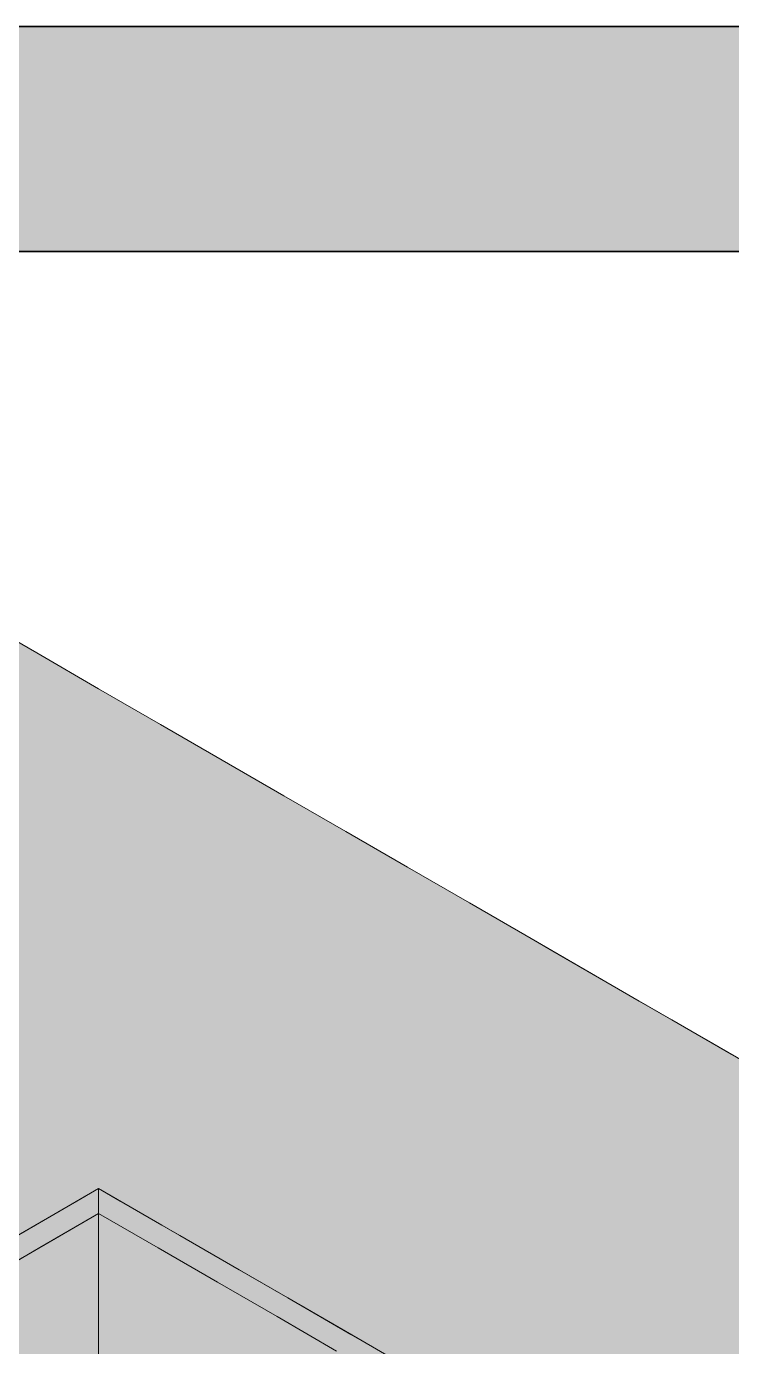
# Model space of a CAD drawing. Header units: metres. Extents: x 349021 to 349543, y 9281040 to 9281959.
# Drawn here: x 349203.216 to 349203.498, y 9281044.882 to 9281045.41 of the extents above; entities that cross this region are included whole.
import ezdxf

# ---------------------------------------------------------------- set-up
doc = ezdxf.new("R2010")
doc.units = ezdxf.units.M
doc.header["$LTSCALE"] = 0.25
for name, color, linetype, lineweight in [('ISO-3D', 7, 'CONTINUOUS', 13), ('ISO-3D-ARISTAS', 250, 'CONTINUOUS', 13), ('PANEL-FONDO', 5, 'CONTINUOUS', 13)]:
    doc.layers.add(name, color=color, linetype=linetype, lineweight=lineweight)
doc.layers.add('PANEL', color=5, linetype='CONTINUOUS', lineweight=35, true_color=0x1f4e79)

msp = doc.modelspace()

# ---------------------------------------------------------------- linework, layer by layer
at = {"layer": 'ISO-3D', "true_color": 0xb0aea8}
for points in [[(349203.22026, 9281045.15929), (349203.19551, 9281045.145), (349203.19551, 9281045.17357), (349203.17077, 9281045.15929)], [(349203.245, 9281045.145), (349203.22026, 9281045.13071), (349203.22026, 9281045.15929), (349203.19551, 9281045.145)], [(349203.22026, 9281045.13071), (349203.19551, 9281045.11643), (349203.19551, 9281045.145), (349203.17077, 9281045.13071)], [(349203.26974, 9281045.13071), (349203.245, 9281045.11643), (349203.245, 9281045.145), (349203.22026, 9281045.13071)], [(349203.245, 9281045.11643), (349203.22026, 9281045.10214), (349203.22026, 9281045.13071), (349203.19551, 9281045.11643)], [(349203.29449, 9281045.11643), (349203.26974, 9281045.10214), (349203.26974, 9281045.13071), (349203.245, 9281045.11643)], [(349203.22026, 9281045.10214), (349203.19551, 9281045.08786), (349203.19551, 9281045.11643), (349203.17077, 9281045.10214)], [(349203.26974, 9281045.10214), (349203.245, 9281045.08786), (349203.245, 9281045.11643), (349203.22026, 9281045.10214)], [(349203.31923, 9281045.10214), (349203.29449, 9281045.08786), (349203.29449, 9281045.11643), (349203.26974, 9281045.10214)], [(349203.245, 9281045.08786), (349203.22026, 9281045.07357), (349203.22026, 9281045.10214), (349203.19551, 9281045.08786)], [(349203.29449, 9281045.08786), (349203.26974, 9281045.07357), (349203.26974, 9281045.10214), (349203.245, 9281045.08786)], [(349203.34397, 9281045.08786), (349203.31923, 9281045.07357), (349203.31923, 9281045.10214), (349203.29449, 9281045.08786)], [(349203.22026, 9281045.07357), (349203.19551, 9281045.05929), (349203.19551, 9281045.08786), (349203.17077, 9281045.07357)], [(349203.26974, 9281045.07357), (349203.245, 9281045.05929), (349203.245, 9281045.08786), (349203.22026, 9281045.07357)], [(349203.31923, 9281045.07357), (349203.29449, 9281045.05929), (349203.29449, 9281045.08786), (349203.26974, 9281045.07357)], [(349203.36872, 9281045.07357), (349203.34397, 9281045.05929), (349203.34397, 9281045.08786), (349203.31923, 9281045.07357)], [(349203.245, 9281045.05929), (349203.22026, 9281045.045), (349203.22026, 9281045.07357), (349203.19551, 9281045.05929)], [(349203.29449, 9281045.05929), (349203.26974, 9281045.045), (349203.26974, 9281045.07357), (349203.245, 9281045.05929)], [(349203.34397, 9281045.05929), (349203.31923, 9281045.045), (349203.31923, 9281045.07357), (349203.29449, 9281045.05929)], [(349203.39346, 9281045.05929), (349203.36872, 9281045.045), (349203.36872, 9281045.07357), (349203.34397, 9281045.05929)], [(349203.22026, 9281045.045), (349203.19551, 9281045.03071), (349203.19551, 9281045.05929), (349203.17077, 9281045.045)], [(349203.26974, 9281045.045), (349203.245, 9281045.03071), (349203.245, 9281045.05929), (349203.22026, 9281045.045)], [(349203.31923, 9281045.045), (349203.29449, 9281045.03071), (349203.29449, 9281045.05929), (349203.26974, 9281045.045)], [(349203.36872, 9281045.045), (349203.34397, 9281045.03071), (349203.34397, 9281045.05929), (349203.31923, 9281045.045)], [(349203.41821, 9281045.045), (349203.39346, 9281045.03071), (349203.39346, 9281045.05929), (349203.36872, 9281045.045)], [(349203.245, 9281045.03071), (349203.22026, 9281045.01643), (349203.22026, 9281045.045), (349203.19551, 9281045.03071)], [(349203.29449, 9281045.03071), (349203.26974, 9281045.01643), (349203.26974, 9281045.045), (349203.245, 9281045.03071)], [(349203.34397, 9281045.03071), (349203.31923, 9281045.01643), (349203.31923, 9281045.045), (349203.29449, 9281045.03071)], [(349203.39346, 9281045.03071), (349203.36872, 9281045.01643), (349203.36872, 9281045.045), (349203.34397, 9281045.03071)], [(349203.42687, 9281045.04), (349203.40212, 9281045.02571), (349203.41821, 9281045.045), (349203.39346, 9281045.03071)], [(349203.45068, 9281045.02625), (349203.42594, 9281045.01196), (349203.42687, 9281045.04), (349203.40212, 9281045.02571)], [(349203.22026, 9281045.01643), (349203.19551, 9281045.00214), (349203.19551, 9281045.03071), (349203.17077, 9281045.01643)], [(349203.26974, 9281045.01643), (349203.245, 9281045.00214), (349203.245, 9281045.03071), (349203.22026, 9281045.01643)], [(349203.31923, 9281045.01643), (349203.29449, 9281045.00214), (349203.29449, 9281045.03071), (349203.26974, 9281045.01643)], [(349203.36872, 9281045.01643), (349203.34397, 9281045.00214), (349203.34397, 9281045.03071), (349203.31923, 9281045.01643)], [(349203.40212, 9281045.02571), (349203.37738, 9281045.01143), (349203.39346, 9281045.03071), (349203.36872, 9281045.01643)], [(349203.42594, 9281045.01196), (349203.40119, 9281044.99768), (349203.40212, 9281045.02571), (349203.37738, 9281045.01143)], [(349203.4745, 9281045.0125), (349203.44975, 9281044.99821), (349203.45068, 9281045.02625), (349203.42594, 9281045.01196)], [(349203.245, 9281045.00214), (349203.22026, 9281044.98786), (349203.22026, 9281045.01643), (349203.19551, 9281045.00214)], [(349203.29449, 9281045.00214), (349203.26974, 9281044.98786), (349203.26974, 9281045.01643), (349203.245, 9281045.00214)], [(349203.34397, 9281045.00214), (349203.31923, 9281044.98786), (349203.31923, 9281045.01643), (349203.29449, 9281045.00214)], [(349203.37738, 9281045.01143), (349203.35263, 9281044.99714), (349203.36872, 9281045.01643), (349203.34397, 9281045.00214)], [(349203.40119, 9281044.99768), (349203.37645, 9281044.98339), (349203.37738, 9281045.01143), (349203.35263, 9281044.99714)], [(349203.44975, 9281044.99821), (349203.42501, 9281044.98393), (349203.42594, 9281045.01196), (349203.40119, 9281044.99768)], [(349203.49831, 9281044.99875), (349203.47357, 9281044.98446), (349203.4745, 9281045.0125), (349203.44975, 9281044.99821)], [(349203.22026, 9281044.98786), (349203.19551, 9281044.97357), (349203.19551, 9281045.00214), (349203.17077, 9281044.98786)], [(349203.26974, 9281044.98786), (349203.245, 9281044.97357), (349203.245, 9281045.00214), (349203.22026, 9281044.98786)], [(349203.31923, 9281044.98786), (349203.29449, 9281044.97357), (349203.29449, 9281045.00214), (349203.26974, 9281044.98786)], [(349203.35263, 9281044.99714), (349203.32789, 9281044.98286), (349203.34397, 9281045.00214), (349203.31923, 9281044.98786)], [(349203.47357, 9281044.98446), (349203.44883, 9281044.97018), (349203.44975, 9281044.99821), (349203.42501, 9281044.98393)], [(349203.52213, 9281044.985), (349203.49738, 9281044.97071), (349203.49831, 9281044.99875), (349203.47357, 9281044.98446)], [(349203.37645, 9281044.98339), (349203.35171, 9281044.96911), (349203.35263, 9281044.99714), (349203.32789, 9281044.98286)], [(349203.42501, 9281044.98393), (349203.40027, 9281044.96964), (349203.40119, 9281044.99768), (349203.37645, 9281044.98339)], [(349203.245, 9281044.97357), (349203.22026, 9281044.95929), (349203.22026, 9281044.98786), (349203.19551, 9281044.97357)], [(349203.29449, 9281044.97357), (349203.26974, 9281044.95929), (349203.26974, 9281044.98786), (349203.245, 9281044.97357)], [(349203.32789, 9281044.98286), (349203.30315, 9281044.96857), (349203.31923, 9281044.98786), (349203.29449, 9281044.97357)], [(349203.35171, 9281044.96911), (349203.32696, 9281044.95482), (349203.32789, 9281044.98286), (349203.30315, 9281044.96857)], [(349203.40027, 9281044.96964), (349203.37552, 9281044.95536), (349203.37645, 9281044.98339), (349203.35171, 9281044.96911)], [(349203.44883, 9281044.97018), (349203.42408, 9281044.95589), (349203.42501, 9281044.98393), (349203.40027, 9281044.96964)], [(349203.49738, 9281044.97071), (349203.47264, 9281044.95643), (349203.47357, 9281044.98446), (349203.44883, 9281044.97018)], [(349203.54811, 9281044.97), (349203.52337, 9281044.95571), (349203.52213, 9281044.985), (349203.49738, 9281044.97071)], [(349203.22026, 9281044.95929), (349203.2116, 9281044.95429), (349203.19551, 9281044.97357), (349203.18685, 9281044.96857)], [(349203.26974, 9281044.95929), (349203.245, 9281044.945), (349203.245, 9281044.97357), (349203.22026, 9281044.95929)], [(349203.30315, 9281044.96857), (349203.2784, 9281044.95429), (349203.29449, 9281044.97357), (349203.26974, 9281044.95929)], [(349203.32696, 9281044.95482), (349203.30222, 9281044.94054), (349203.30315, 9281044.96857), (349203.2784, 9281044.95429)], [(349203.37552, 9281044.95536), (349203.35078, 9281044.94107), (349203.35171, 9281044.96911), (349203.32696, 9281044.95482)], [(349203.42408, 9281044.95589), (349203.39934, 9281044.94161), (349203.40027, 9281044.96964), (349203.37552, 9281044.95536)], [(349203.47264, 9281044.95643), (349203.4479, 9281044.94214), (349203.44883, 9281044.97018), (349203.42408, 9281044.95589)], [(349203.52337, 9281044.95571), (349203.49862, 9281044.94143), (349203.49738, 9281044.97071), (349203.47264, 9281044.95643)], [(349203.245, 9281044.945), (349203.23634, 9281044.94), (349203.22026, 9281044.95929), (349203.2116, 9281044.95429)], [(349203.2784, 9281044.95429), (349203.25366, 9281044.94), (349203.26974, 9281044.95929), (349203.245, 9281044.945)], [(349203.4479, 9281044.94214), (349203.42315, 9281044.92786), (349203.42408, 9281044.95589), (349203.39934, 9281044.94161)], [(349203.49862, 9281044.94143), (349203.47388, 9281044.92714), (349203.47264, 9281044.95643), (349203.4479, 9281044.94214)], [(349203.23634, 9281044.94), (349203.21276, 9281044.92639), (349203.2116, 9281044.95429), (349203.18802, 9281044.94067)], [(349203.30222, 9281044.94054), (349203.27748, 9281044.92625), (349203.2784, 9281044.95429), (349203.25366, 9281044.94)], [(349203.35078, 9281044.94107), (349203.32604, 9281044.92679), (349203.32696, 9281044.95482), (349203.30222, 9281044.94054)], [(349203.39934, 9281044.94161), (349203.37459, 9281044.92732), (349203.37552, 9281044.95536), (349203.35078, 9281044.94107)], [(349203.32604, 9281044.92679), (349203.30129, 9281044.9125), (349203.30222, 9281044.94054), (349203.27748, 9281044.92625)], [(349203.37459, 9281044.92732), (349203.34985, 9281044.91304), (349203.35078, 9281044.94107), (349203.32604, 9281044.92679)], [(349203.42315, 9281044.92786), (349203.39841, 9281044.91357), (349203.39934, 9281044.94161), (349203.37459, 9281044.92732)], [(349203.47388, 9281044.92714), (349203.44913, 9281044.91286), (349203.4479, 9281044.94214), (349203.42315, 9281044.92786)], [(349203.5246, 9281044.92643), (349203.49986, 9281044.91214), (349203.49862, 9281044.94143), (349203.47388, 9281044.92714)], [(349203.34985, 9281044.91304), (349203.32511, 9281044.89875), (349203.32604, 9281044.92679), (349203.30129, 9281044.9125)], [(349203.39841, 9281044.91357), (349203.37367, 9281044.89929), (349203.37459, 9281044.92732), (349203.34985, 9281044.91304)], [(349203.44913, 9281044.91286), (349203.42439, 9281044.89857), (349203.42315, 9281044.92786), (349203.39841, 9281044.91357)], [(349203.49986, 9281044.91214), (349203.47512, 9281044.89786), (349203.47388, 9281044.92714), (349203.44913, 9281044.91286)], [(349203.42439, 9281044.89857), (349203.39965, 9281044.88429), (349203.39841, 9281044.91357), (349203.37367, 9281044.89929)], [(349203.37367, 9281044.89929), (349203.34892, 9281044.885), (349203.34985, 9281044.91304), (349203.32511, 9281044.89875)], [(349203.47512, 9281044.89786), (349203.45037, 9281044.88357), (349203.44913, 9281044.91286), (349203.42439, 9281044.89857)], [(349203.5244, 9281044.89798), (349203.49965, 9281044.88369), (349203.49986, 9281044.91214), (349203.47512, 9281044.89786)], [(349203.39965, 9281044.88429), (349203.3749, 9281044.87), (349203.37367, 9281044.89929), (349203.34892, 9281044.885)], [(349203.45037, 9281044.88357), (349203.42563, 9281044.86929), (349203.42439, 9281044.89857), (349203.39965, 9281044.88429)], [(349203.49965, 9281044.88369), (349203.47491, 9281044.8694), (349203.47512, 9281044.89786), (349203.45037, 9281044.88357)], [(349203.42563, 9281044.86929), (349203.40088, 9281044.855), (349203.39965, 9281044.88429), (349203.3749, 9281044.87)], [(349203.47491, 9281044.8694), (349203.45017, 9281044.85512), (349203.45037, 9281044.88357), (349203.42563, 9281044.86929)], [(349203.52419, 9281044.86952), (349203.49945, 9281044.85524), (349203.49965, 9281044.88369), (349203.47491, 9281044.8694)]]:
    msp.add_solid(points, dxfattribs=at)
at = {"layer": 'ISO-3D', "true_color": 0x9e9d98}
for points in [[(349203.22026, 9281045.13262), (349203.19551, 9281045.1469), (349203.22026, 9281045.15929), (349203.19551, 9281045.17357)], [(349203.245, 9281045.11833), (349203.22026, 9281045.13262), (349203.245, 9281045.145), (349203.22026, 9281045.15929)], [(349203.22026, 9281045.10595), (349203.19551, 9281045.12024), (349203.22026, 9281045.13262), (349203.19551, 9281045.1469)], [(349203.26974, 9281045.10405), (349203.245, 9281045.11833), (349203.26974, 9281045.13071), (349203.245, 9281045.145)], [(349203.245, 9281045.09167), (349203.22026, 9281045.10595), (349203.245, 9281045.11833), (349203.22026, 9281045.13262)], [(349203.29449, 9281045.08976), (349203.26974, 9281045.10405), (349203.29449, 9281045.11643), (349203.26974, 9281045.13071)], [(349203.22026, 9281045.07929), (349203.19551, 9281045.09357), (349203.22026, 9281045.10595), (349203.19551, 9281045.12024)], [(349203.26974, 9281045.07738), (349203.245, 9281045.09167), (349203.26974, 9281045.10405), (349203.245, 9281045.11833)], [(349203.31923, 9281045.07548), (349203.29449, 9281045.08976), (349203.31923, 9281045.10214), (349203.29449, 9281045.11643)], [(349203.245, 9281045.065), (349203.22026, 9281045.07929), (349203.245, 9281045.09167), (349203.22026, 9281045.10595)], [(349203.29449, 9281045.0631), (349203.26974, 9281045.07738), (349203.29449, 9281045.08976), (349203.26974, 9281045.10405)], [(349203.34397, 9281045.06119), (349203.31923, 9281045.07548), (349203.34397, 9281045.08786), (349203.31923, 9281045.10214)], [(349203.22026, 9281045.05929), (349203.19551, 9281045.07357), (349203.22026, 9281045.07929), (349203.19551, 9281045.09357)], [(349203.26974, 9281045.05071), (349203.245, 9281045.065), (349203.26974, 9281045.07738), (349203.245, 9281045.09167)], [(349203.31923, 9281045.04881), (349203.29449, 9281045.0631), (349203.31923, 9281045.07548), (349203.29449, 9281045.08976)], [(349203.36872, 9281045.0469), (349203.34397, 9281045.06119), (349203.36872, 9281045.07357), (349203.34397, 9281045.08786)], [(349203.245, 9281045.045), (349203.22026, 9281045.05929), (349203.245, 9281045.065), (349203.22026, 9281045.07929)], [(349203.29449, 9281045.03643), (349203.26974, 9281045.05071), (349203.29449, 9281045.0631), (349203.26974, 9281045.07738)], [(349203.22026, 9281045.03034), (349203.19551, 9281045.04462), (349203.22026, 9281045.05929), (349203.19551, 9281045.07357)], [(349203.34397, 9281045.03452), (349203.31923, 9281045.04881), (349203.34397, 9281045.06119), (349203.31923, 9281045.07548)], [(349203.39346, 9281045.03262), (349203.36872, 9281045.0469), (349203.39346, 9281045.05929), (349203.36872, 9281045.07357)], [(349203.26974, 9281045.03071), (349203.245, 9281045.045), (349203.26974, 9281045.05071), (349203.245, 9281045.065)], [(349203.31923, 9281045.02214), (349203.29449, 9281045.03643), (349203.31923, 9281045.04881), (349203.29449, 9281045.0631)], [(349203.36872, 9281045.02024), (349203.34397, 9281045.03452), (349203.36872, 9281045.0469), (349203.34397, 9281045.06119)], [(349203.245, 9281045.01605), (349203.22026, 9281045.03034), (349203.245, 9281045.045), (349203.22026, 9281045.05929)], [(349203.41821, 9281045.01833), (349203.39346, 9281045.03262), (349203.41821, 9281045.045), (349203.39346, 9281045.05929)], [(349203.29449, 9281045.01643), (349203.26974, 9281045.03071), (349203.29449, 9281045.03643), (349203.26974, 9281045.05071)], [(349203.34397, 9281045.00786), (349203.31923, 9281045.02214), (349203.34397, 9281045.03452), (349203.31923, 9281045.04881)], [(349203.39346, 9281045.00595), (349203.36872, 9281045.02024), (349203.39346, 9281045.03262), (349203.36872, 9281045.0469)], [(349203.22026, 9281045.00139), (349203.19551, 9281045.01568), (349203.22026, 9281045.03034), (349203.19551, 9281045.04462)], [(349203.26974, 9281045.00177), (349203.245, 9281045.01605), (349203.26974, 9281045.03071), (349203.245, 9281045.045)], [(349203.43986, 9281045.00583), (349203.41821, 9281045.01833), (349203.43986, 9281045.0325), (349203.41821, 9281045.045)], [(349203.31923, 9281045.00214), (349203.29449, 9281045.01643), (349203.31923, 9281045.02214), (349203.29449, 9281045.03643)], [(349203.245, 9281044.98711), (349203.22026, 9281045.00139), (349203.245, 9281045.01605), (349203.22026, 9281045.03034)], [(349203.29449, 9281044.98748), (349203.26974, 9281045.00177), (349203.29449, 9281045.01643), (349203.26974, 9281045.03071)], [(349203.36872, 9281044.99357), (349203.34397, 9281045.00786), (349203.36872, 9281045.02024), (349203.34397, 9281045.03452)], [(349203.41821, 9281044.99167), (349203.39346, 9281045.00595), (349203.41821, 9281045.01833), (349203.39346, 9281045.03262)], [(349203.46151, 9281044.99333), (349203.43986, 9281045.00583), (349203.46151, 9281045.02), (349203.43986, 9281045.0325)], [(349203.34397, 9281044.98786), (349203.31923, 9281045.00214), (349203.34397, 9281045.00786), (349203.31923, 9281045.02214)], [(349203.39346, 9281044.97929), (349203.36872, 9281044.99357), (349203.39346, 9281045.00595), (349203.36872, 9281045.02024)], [(349203.48749, 9281044.97833), (349203.46151, 9281044.99333), (349203.48749, 9281045.005), (349203.46151, 9281045.02)], [(349203.22026, 9281044.97244), (349203.19551, 9281044.98673), (349203.22026, 9281045.00139), (349203.19551, 9281045.01568)], [(349203.26974, 9281044.97282), (349203.245, 9281044.98711), (349203.26974, 9281045.00177), (349203.245, 9281045.01605)], [(349203.31923, 9281044.9732), (349203.29449, 9281044.98748), (349203.31923, 9281045.00214), (349203.29449, 9281045.01643)], [(349203.43986, 9281044.97917), (349203.41821, 9281044.99167), (349203.43986, 9281045.00583), (349203.41821, 9281045.01833)], [(349203.36872, 9281044.97357), (349203.34397, 9281044.98786), (349203.36872, 9281044.99357), (349203.34397, 9281045.00786)], [(349203.41821, 9281044.965), (349203.39346, 9281044.97929), (349203.41821, 9281044.99167), (349203.39346, 9281045.00595)], [(349203.46151, 9281044.96667), (349203.43986, 9281044.97917), (349203.46151, 9281044.99333), (349203.43986, 9281045.00583)], [(349203.51347, 9281044.96333), (349203.48749, 9281044.97833), (349203.51347, 9281044.99), (349203.48749, 9281045.005)], [(349203.245, 9281044.95816), (349203.22026, 9281044.97244), (349203.245, 9281044.98711), (349203.22026, 9281045.00139)], [(349203.29449, 9281044.95853), (349203.26974, 9281044.97282), (349203.29449, 9281044.98748), (349203.26974, 9281045.00177)], [(349203.34397, 9281044.95891), (349203.31923, 9281044.9732), (349203.34397, 9281044.98786), (349203.31923, 9281045.00214)], [(349203.39346, 9281044.95929), (349203.36872, 9281044.97357), (349203.39346, 9281044.97929), (349203.36872, 9281044.99357)], [(349203.48749, 9281044.95167), (349203.46151, 9281044.96667), (349203.48749, 9281044.97833), (349203.46151, 9281044.99333)], [(349203.31923, 9281044.94425), (349203.29449, 9281044.95853), (349203.31923, 9281044.9732), (349203.29449, 9281044.98748)], [(349203.36872, 9281044.94462), (349203.34397, 9281044.95891), (349203.36872, 9281044.97357), (349203.34397, 9281044.98786)], [(349203.43986, 9281044.9525), (349203.41821, 9281044.965), (349203.43986, 9281044.97917), (349203.41821, 9281044.99167)], [(349203.22026, 9281044.9435), (349203.19551, 9281044.95778), (349203.22026, 9281044.97244), (349203.19551, 9281044.98673)], [(349203.26974, 9281044.94387), (349203.245, 9281044.95816), (349203.26974, 9281044.97282), (349203.245, 9281044.98711)], [(349203.41821, 9281044.945), (349203.39346, 9281044.95929), (349203.41821, 9281044.965), (349203.39346, 9281044.97929)], [(349203.46151, 9281044.94), (349203.43986, 9281044.9525), (349203.46151, 9281044.96667), (349203.43986, 9281044.97917)], [(349203.51347, 9281044.93667), (349203.48749, 9281044.95167), (349203.51347, 9281044.96333), (349203.48749, 9281044.97833)], [(349203.245, 9281044.92921), (349203.22026, 9281044.9435), (349203.245, 9281044.95816), (349203.22026, 9281044.97244)], [(349203.29449, 9281044.92959), (349203.26974, 9281044.94387), (349203.29449, 9281044.95853), (349203.26974, 9281044.97282)], [(349203.34397, 9281044.92996), (349203.31923, 9281044.94425), (349203.34397, 9281044.95891), (349203.31923, 9281044.9732)], [(349203.39346, 9281044.93034), (349203.36872, 9281044.94462), (349203.39346, 9281044.95929), (349203.36872, 9281044.97357)], [(349203.48749, 9281044.925), (349203.46151, 9281044.94), (349203.48749, 9281044.95167), (349203.46151, 9281044.96667)], [(349203.43986, 9281044.9325), (349203.41821, 9281044.945), (349203.43986, 9281044.9525), (349203.41821, 9281044.965)], [(349203.22026, 9281044.91455), (349203.19551, 9281044.92883), (349203.22026, 9281044.9435), (349203.19551, 9281044.95778)], [(349203.26974, 9281044.91492), (349203.245, 9281044.92921), (349203.26974, 9281044.94387), (349203.245, 9281044.95816)], [(349203.31923, 9281044.9153), (349203.29449, 9281044.92959), (349203.31923, 9281044.94425), (349203.29449, 9281044.95853)], [(349203.36872, 9281044.91568), (349203.34397, 9281044.92996), (349203.36872, 9281044.94462), (349203.34397, 9281044.95891)], [(349203.41821, 9281044.91605), (349203.39346, 9281044.93034), (349203.41821, 9281044.945), (349203.39346, 9281044.95929)], [(349203.46151, 9281044.92), (349203.43986, 9281044.9325), (349203.46151, 9281044.94), (349203.43986, 9281044.9525)], [(349203.51347, 9281044.91), (349203.48749, 9281044.925), (349203.51347, 9281044.93667), (349203.48749, 9281044.95167)], [(349203.27026, 9281044.90375), (349203.245, 9281044.91833), (349203.27026, 9281044.93042), (349203.245, 9281044.945)], [(349203.43986, 9281044.90355), (349203.41821, 9281044.91605), (349203.43986, 9281044.9325), (349203.41821, 9281044.945)], [(349203.245, 9281044.90026), (349203.22026, 9281044.91455), (349203.245, 9281044.92921), (349203.22026, 9281044.9435)], [(349203.29449, 9281044.90064), (349203.26974, 9281044.91492), (349203.29449, 9281044.92959), (349203.26974, 9281044.94387)], [(349203.34397, 9281044.90102), (349203.31923, 9281044.9153), (349203.34397, 9281044.92996), (349203.31923, 9281044.94425)], [(349203.39346, 9281044.90139), (349203.36872, 9281044.91568), (349203.39346, 9281044.93034), (349203.36872, 9281044.94462)], [(349203.48749, 9281044.905), (349203.46151, 9281044.92), (349203.48749, 9281044.925), (349203.46151, 9281044.94)], [(349203.26974, 9281044.88598), (349203.245, 9281044.90026), (349203.26974, 9281044.91492), (349203.245, 9281044.92921)], [(349203.29552, 9281044.88917), (349203.27026, 9281044.90375), (349203.29552, 9281044.91583), (349203.27026, 9281044.93042)], [(349203.31923, 9281044.88635), (349203.29449, 9281044.90064), (349203.31923, 9281044.9153), (349203.29449, 9281044.92959)], [(349203.36872, 9281044.88673), (349203.34397, 9281044.90102), (349203.36872, 9281044.91568), (349203.34397, 9281044.92996)], [(349203.41821, 9281044.88711), (349203.39346, 9281044.90139), (349203.41821, 9281044.91605), (349203.39346, 9281044.93034)], [(349203.46151, 9281044.89105), (349203.43986, 9281044.90355), (349203.46151, 9281044.92), (349203.43986, 9281044.9325)], [(349203.22026, 9281044.8856), (349203.19551, 9281044.89989), (349203.22026, 9281044.91455), (349203.19551, 9281044.92883)], [(349203.51347, 9281044.89), (349203.48749, 9281044.905), (349203.51347, 9281044.91), (349203.48749, 9281044.925)], [(349203.48749, 9281044.87605), (349203.46151, 9281044.89105), (349203.48749, 9281044.905), (349203.46151, 9281044.92)], [(349203.245, 9281044.87132), (349203.22026, 9281044.8856), (349203.245, 9281044.90026), (349203.22026, 9281044.91455)], [(349203.27026, 9281044.87708), (349203.245, 9281044.89167), (349203.27026, 9281044.90375), (349203.245, 9281044.91833)], [(349203.29449, 9281044.87169), (349203.26974, 9281044.88598), (349203.29449, 9281044.90064), (349203.26974, 9281044.91492)], [(349203.32078, 9281044.87458), (349203.29552, 9281044.88917), (349203.32078, 9281044.90125), (349203.29552, 9281044.91583)], [(349203.34397, 9281044.87207), (349203.31923, 9281044.88635), (349203.34397, 9281044.90102), (349203.31923, 9281044.9153)], [(349203.39346, 9281044.87244), (349203.36872, 9281044.88673), (349203.39346, 9281044.90139), (349203.36872, 9281044.91568)], [(349203.43986, 9281044.87461), (349203.41821, 9281044.88711), (349203.43986, 9281044.90355), (349203.41821, 9281044.91605)], [(349203.29552, 9281044.8625), (349203.27026, 9281044.87708), (349203.29552, 9281044.88917), (349203.27026, 9281044.90375)], [(349203.46151, 9281044.86211), (349203.43986, 9281044.87461), (349203.46151, 9281044.89105), (349203.43986, 9281044.90355)], [(349203.51347, 9281044.86105), (349203.48749, 9281044.87605), (349203.51347, 9281044.89), (349203.48749, 9281044.905)], [(349203.22026, 9281044.85665), (349203.19551, 9281044.87094), (349203.22026, 9281044.8856), (349203.19551, 9281044.89989)], [(349203.26974, 9281044.85703), (349203.245, 9281044.87132), (349203.26974, 9281044.88598), (349203.245, 9281044.90026)], [(349203.31923, 9281044.85741), (349203.29449, 9281044.87169), (349203.31923, 9281044.88635), (349203.29449, 9281044.90064)], [(349203.34604, 9281044.86), (349203.32078, 9281044.87458), (349203.34604, 9281044.88667), (349203.32078, 9281044.90125)], [(349203.36872, 9281044.85778), (349203.34397, 9281044.87207), (349203.36872, 9281044.88673), (349203.34397, 9281044.90102)], [(349203.41821, 9281044.85816), (349203.39346, 9281044.87244), (349203.41821, 9281044.88711), (349203.39346, 9281044.90139)], [(349203.27026, 9281044.85042), (349203.245, 9281044.865), (349203.27026, 9281044.87708), (349203.245, 9281044.89167)], [(349203.32078, 9281044.84792), (349203.29552, 9281044.8625), (349203.32078, 9281044.87458), (349203.29552, 9281044.88917)], [(349203.43986, 9281044.84566), (349203.41821, 9281044.85816), (349203.43986, 9281044.87461), (349203.41821, 9281044.88711)], [(349203.48749, 9281044.84711), (349203.46151, 9281044.86211), (349203.48749, 9281044.87605), (349203.46151, 9281044.89105)], [(349203.245, 9281044.84237), (349203.22026, 9281044.85665), (349203.245, 9281044.87132), (349203.22026, 9281044.8856)], [(349203.29449, 9281044.84274), (349203.26974, 9281044.85703), (349203.29449, 9281044.87169), (349203.26974, 9281044.88598)], [(349203.34397, 9281044.84312), (349203.31923, 9281044.85741), (349203.34397, 9281044.87207), (349203.31923, 9281044.88635)], [(349203.3713, 9281044.84542), (349203.34604, 9281044.86), (349203.3713, 9281044.87208), (349203.34604, 9281044.88667)], [(349203.39346, 9281044.8435), (349203.36872, 9281044.85778), (349203.39346, 9281044.87244), (349203.36872, 9281044.88673)]]:
    msp.add_solid(points, dxfattribs=at)
at = {"layer": 'ISO-3D', "true_color": 0x8e8d88}
for points in [[(349203.245, 9281044.91833), (349203.21974, 9281044.90375), (349203.245, 9281044.945), (349203.21974, 9281044.93042)], [(349203.26882, 9281044.89125), (349203.245, 9281044.905), (349203.26882, 9281044.92125), (349203.245, 9281044.935)], [(349203.21974, 9281044.90375), (349203.19448, 9281044.88917), (349203.21974, 9281044.93042), (349203.19448, 9281044.91583)], [(349203.29263, 9281044.8775), (349203.26882, 9281044.89125), (349203.29263, 9281044.9075), (349203.26882, 9281044.92125)], [(349203.245, 9281044.89167), (349203.21974, 9281044.87708), (349203.245, 9281044.91833), (349203.21974, 9281044.90375)], [(349203.21974, 9281044.87708), (349203.19448, 9281044.8625), (349203.21974, 9281044.90375), (349203.19448, 9281044.88917)], [(349203.26882, 9281044.86625), (349203.245, 9281044.88), (349203.26882, 9281044.89125), (349203.245, 9281044.905)], [(349203.31645, 9281044.86375), (349203.29263, 9281044.8775), (349203.31645, 9281044.89375), (349203.29263, 9281044.9075)], [(349203.34026, 9281044.85), (349203.31645, 9281044.86375), (349203.34026, 9281044.88), (349203.31645, 9281044.89375)], [(349203.245, 9281044.865), (349203.21974, 9281044.85042), (349203.245, 9281044.89167), (349203.21974, 9281044.87708)], [(349203.29263, 9281044.8525), (349203.26882, 9281044.86625), (349203.29263, 9281044.8775), (349203.26882, 9281044.89125)]]:
    msp.add_solid(points, dxfattribs=at)
at = {"layer": 'ISO-3D', "true_color": 0x7f7e7a}
for points in [[(349203.245, 9281044.905), (349203.2194, 9281044.89022), (349203.245, 9281044.935), (349203.2194, 9281044.92022)], [(349203.2194, 9281044.89022), (349203.19379, 9281044.87543), (349203.2194, 9281044.92022), (349203.19379, 9281044.90543)], [(349203.245, 9281044.88), (349203.2194, 9281044.86522), (349203.245, 9281044.905), (349203.2194, 9281044.89022)], [(349203.2194, 9281044.86522), (349203.19379, 9281044.85043), (349203.2194, 9281044.89022), (349203.19379, 9281044.87543)]]:
    msp.add_solid(points, dxfattribs=at)
at = {"layer": 'ISO-3D', "true_color": 0x9e9c96}
for points in [[(349203.26882, 9281044.92125), (349203.24524, 9281044.90764), (349203.245, 9281044.935), (349203.22142, 9281044.92139)], [(349203.24524, 9281044.90764), (349203.22167, 9281044.89403), (349203.22142, 9281044.92139), (349203.19785, 9281044.90778)], [(349203.29263, 9281044.9075), (349203.26906, 9281044.89389), (349203.26882, 9281044.92125), (349203.24524, 9281044.90764)], [(349203.22167, 9281044.89403), (349203.19809, 9281044.88042), (349203.19785, 9281044.90778), (349203.17427, 9281044.89417)], [(349203.26906, 9281044.89389), (349203.24548, 9281044.88028), (349203.24524, 9281044.90764), (349203.22167, 9281044.89403)], [(349203.31645, 9281044.89375), (349203.29287, 9281044.88014), (349203.29263, 9281044.9075), (349203.26906, 9281044.89389)], [(349203.24548, 9281044.88028), (349203.22191, 9281044.86667), (349203.22167, 9281044.89403), (349203.19809, 9281044.88042)], [(349203.29287, 9281044.88014), (349203.2693, 9281044.86653), (349203.26906, 9281044.89389), (349203.24548, 9281044.88028)], [(349203.34026, 9281044.88), (349203.31669, 9281044.86639), (349203.31645, 9281044.89375), (349203.29287, 9281044.88014)]]:
    msp.add_solid(points, dxfattribs=at)
at = {"layer": 'ISO-3D-ARISTAS', "color": 250}
for p, q in [((349203.19551, 9281045.17357), (349203.22026, 9281045.15929)), ((349203.19551, 9281045.17357), (349203.22026, 9281045.15929)), ((349203.22026, 9281045.15929), (349203.245, 9281045.145)), ((349203.22026, 9281045.15929), (349203.245, 9281045.145)), ((349203.245, 9281045.145), (349203.26974, 9281045.13071)), ((349203.245, 9281045.145), (349203.26974, 9281045.13071)), ((349203.26974, 9281045.13071), (349203.29449, 9281045.11643)), ((349203.26974, 9281045.13071), (349203.29449, 9281045.11643)), ((349203.29449, 9281045.11643), (349203.31923, 9281045.10214)), ((349203.29449, 9281045.11643), (349203.31923, 9281045.10214)), ((349203.31923, 9281045.10214), (349203.34397, 9281045.08786)), ((349203.31923, 9281045.10214), (349203.34397, 9281045.08786)), ((349203.34397, 9281045.08786), (349203.36872, 9281045.07357)), ((349203.34397, 9281045.08786), (349203.36872, 9281045.07357)), ((349203.36872, 9281045.07357), (349203.39346, 9281045.05929)), ((349203.36872, 9281045.07357), (349203.39346, 9281045.05929)), ((349203.39346, 9281045.05929), (349203.41821, 9281045.045)), ((349203.39346, 9281045.05929), (349203.41821, 9281045.045)), ((349203.41821, 9281045.045), (349203.43986, 9281045.0325)), ((349203.41821, 9281045.045), (349203.42687, 9281045.04)), ((349203.42687, 9281045.04), (349203.45068, 9281045.02625)), ((349203.43986, 9281045.0325), (349203.46151, 9281045.02)), ((349203.45068, 9281045.02625), (349203.4745, 9281045.0125)), ((349203.46151, 9281045.02), (349203.48749, 9281045.005)), ((349203.4745, 9281045.0125), (349203.49831, 9281044.99875)), ((349203.48749, 9281045.005), (349203.51347, 9281044.99)), ((349203.49831, 9281044.99875), (349203.52213, 9281044.985)), ((349203.21974, 9281044.93042), (349203.245, 9281044.945)), ((349203.245, 9281044.945), (349203.23634, 9281044.94)), ((349203.25366, 9281044.94), (349203.245, 9281044.945)), ((349203.245, 9281044.945), (349203.245, 9281044.91833)), ((349203.245, 9281044.91833), (349203.245, 9281044.945)), ((349203.245, 9281044.945), (349203.27026, 9281044.93042)), ((349203.23634, 9281044.94), (349203.21276, 9281044.92639)), ((349203.27748, 9281044.92625), (349203.25366, 9281044.94)), ((349203.2194, 9281044.92022), (349203.245, 9281044.935)), ((349203.22142, 9281044.92139), (349203.245, 9281044.935)), ((349203.245, 9281044.905), (349203.245, 9281044.935)), ((349203.245, 9281044.935), (349203.26882, 9281044.92125)), ((349203.245, 9281044.935), (349203.245, 9281044.905)), ((349203.245, 9281044.935), (349203.26882, 9281044.92125)), ((349203.19448, 9281044.91583), (349203.21974, 9281044.93042)), ((349203.27026, 9281044.93042), (349203.29552, 9281044.91583)), ((349203.30129, 9281044.9125), (349203.27748, 9281044.92625)), ((349203.19379, 9281044.90543), (349203.2194, 9281044.92022)), ((349203.19785, 9281044.90778), (349203.22142, 9281044.92139)), ((349203.26882, 9281044.92125), (349203.29263, 9281044.9075)), ((349203.26882, 9281044.92125), (349203.29263, 9281044.9075)), ((349203.245, 9281044.91833), (349203.245, 9281044.89167)), ((349203.245, 9281044.89167), (349203.245, 9281044.91833)), ((349203.29552, 9281044.91583), (349203.32078, 9281044.90125)), ((349203.32511, 9281044.89875), (349203.30129, 9281044.9125)), ((349203.245, 9281044.88), (349203.245, 9281044.905)), ((349203.245, 9281044.905), (349203.245, 9281044.88)), ((349203.29263, 9281044.9075), (349203.31645, 9281044.89375)), ((349203.29263, 9281044.9075), (349203.31645, 9281044.89375)), ((349203.32078, 9281044.90125), (349203.34604, 9281044.88667)), ((349203.34892, 9281044.885), (349203.32511, 9281044.89875)), ((349203.31645, 9281044.89375), (349203.34026, 9281044.88)), ((349203.31645, 9281044.89375), (349203.34026, 9281044.88)), ((349203.245, 9281044.89167), (349203.245, 9281044.865)), ((349203.245, 9281044.865), (349203.245, 9281044.89167)), ((349203.34604, 9281044.88667), (349203.3713, 9281044.87208)), ((349203.3749, 9281044.87), (349203.34892, 9281044.885))]:
    msp.add_line(p, q, dxfattribs=at)
at = {"layer": 'PANEL'}
msp.add_line((349201.25, 9281045.32), (349205.24, 9281045.32), dxfattribs=at)
msp.add_lwpolyline([(349201.25, 9281043.22), (349205.24, 9281043.22), (349205.24, 9281045.41), (349201.25, 9281045.41)], close=True, dxfattribs=at)
at = {"layer": 'PANEL-FONDO', "true_color": 0xebf1f8}
msp.add_solid([(349201.25, 9281045.32), (349205.24, 9281045.32), (349201.25, 9281045.41), (349205.24, 9281045.41)], dxfattribs=at)

doc.saveas('drawing.dxf')
